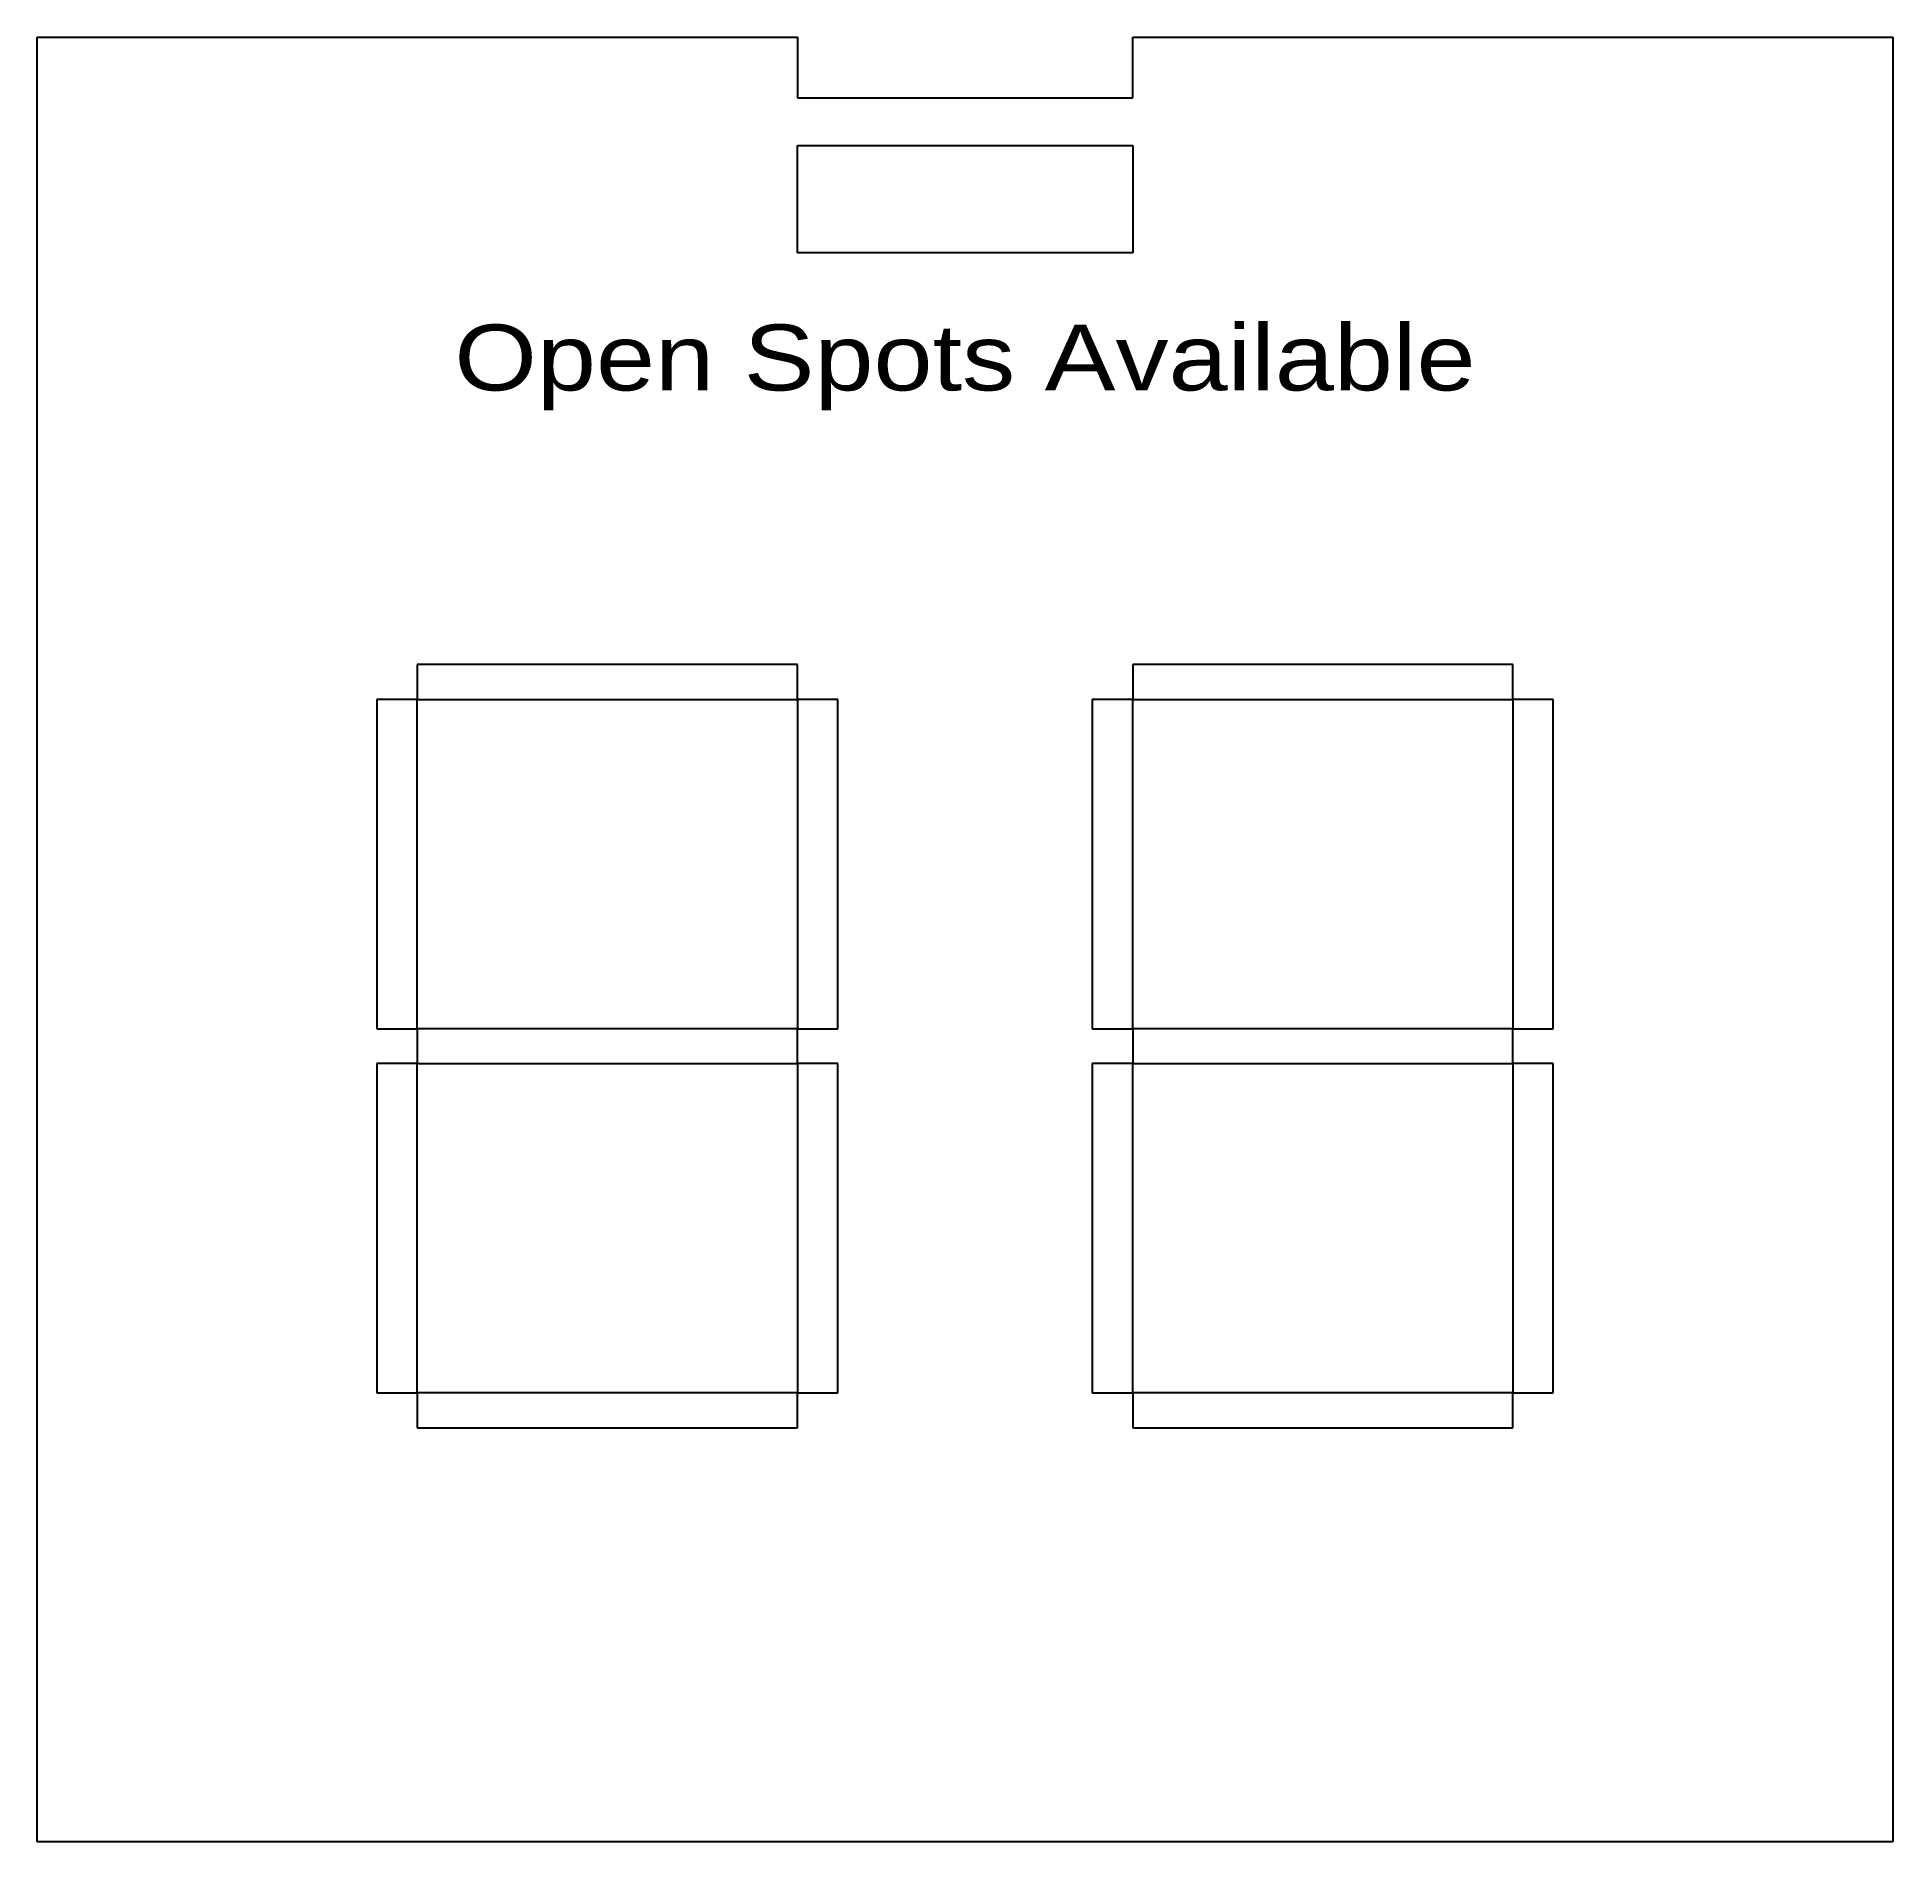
# Model space of a CAD drawing. Header units: inches. Extents: x 5.2 to 17.4, y 23.5 to 35.4.
import ezdxf
from ezdxf.enums import TextEntityAlignment as Align

# ---------------------------------------------------------------- set-up
doc = ezdxf.new("R2010")
doc.units = ezdxf.units.IN
doc.header["$MEASUREMENT"] = 0
doc.styles.get("Standard").update_dxf_attribs({"font": 'arial.ttf'})

msp = doc.modelspace()

# ---------------------------------------------------------------- linework, layer by layer
at = {"extrusion": (0, 0.5, 0.866025)}
for p, q in [((5.243, 35.398, 2), (10.243, 35.398, 2)), ((5.243, 23.53, 8.852), (5.243, 35.398, 2)), ((10.243, 35.398, 2), (10.243, 35, 2.23)), ((12.448, 35, 2.23), (12.448, 35.398, 2)), ((12.448, 35.398, 2), (17.448, 35.398, 2)), ((17.448, 35.398, 2), (17.448, 23.53, 8.852)), ((10.243, 35, 2.23), (12.448, 35, 2.23)), ((10.243, 34.685, 2.412), (12.448, 34.685, 2.412)), ((10.243, 33.979, 2.82), (10.243, 34.685, 2.412)), ((12.448, 34.685, 2.412), (12.448, 33.979, 2.82)), ((12.448, 33.979, 2.82), (10.243, 33.979, 2.82)), ((10.243, 31.273, 4.382), (7.743, 31.273, 4.382)), ((7.743, 31.273, 4.382), (7.743, 31.043, 4.515)), ((10.243, 31.043, 4.515), (10.243, 31.273, 4.382)), ((14.948, 31.273, 4.382), (12.448, 31.273, 4.382)), ((12.448, 31.273, 4.382), (12.448, 31.043, 4.515)), ((14.948, 31.043, 4.515), (14.948, 31.273, 4.382)), ((7.477, 31.043, 4.515), (7.477, 28.878, 5.765)), ((7.743, 31.043, 4.515), (7.477, 31.043, 4.515)), ((7.743, 28.878, 5.765), (7.743, 31.043, 4.515)), ((7.743, 31.043, 4.515), (10.243, 31.043, 4.515)), ((10.243, 31.043, 4.515), (10.243, 28.878, 5.765)), ((10.508, 31.043, 4.515), (10.243, 31.043, 4.515)), ((10.508, 28.878, 5.765), (10.508, 31.043, 4.515)), ((12.182, 31.043, 4.515), (12.182, 28.878, 5.765)), ((12.448, 31.043, 4.515), (12.182, 31.043, 4.515)), ((12.448, 28.878, 5.765), (12.448, 31.043, 4.515)), ((12.448, 31.043, 4.515), (14.948, 31.043, 4.515)), ((14.948, 31.043, 4.515), (14.948, 28.878, 5.765)), ((15.213, 31.043, 4.515), (14.948, 31.043, 4.515)), ((15.213, 28.878, 5.765), (15.213, 31.043, 4.515)), ((7.477, 28.878, 5.765), (7.743, 28.878, 5.765)), ((10.243, 28.878, 5.765), (7.743, 28.878, 5.765)), ((7.743, 28.878, 5.765), (7.743, 28.648, 5.897)), ((10.243, 28.878, 5.765), (10.508, 28.878, 5.765)), ((10.243, 28.648, 5.897), (10.243, 28.878, 5.765)), ((12.182, 28.878, 5.765), (12.448, 28.878, 5.765)), ((14.948, 28.878, 5.765), (12.448, 28.878, 5.765)), ((12.448, 28.878, 5.765), (12.448, 28.648, 5.897)), ((14.948, 28.878, 5.765), (15.213, 28.878, 5.765)), ((14.948, 28.648, 5.897), (14.948, 28.878, 5.765)), ((7.477, 28.648, 5.897), (7.477, 26.483, 7.147)), ((7.743, 28.648, 5.897), (7.477, 28.648, 5.897)), ((7.743, 26.483, 7.147), (7.743, 28.648, 5.897)), ((7.743, 28.648, 5.897), (10.243, 28.648, 5.897)), ((10.243, 28.648, 5.897), (10.243, 26.483, 7.147)), ((10.508, 28.648, 5.897), (10.243, 28.648, 5.897)), ((10.508, 26.483, 7.147), (10.508, 28.648, 5.897)), ((12.182, 28.648, 5.897), (12.182, 26.483, 7.147)), ((12.448, 28.648, 5.897), (12.182, 28.648, 5.897)), ((12.448, 26.483, 7.147), (12.448, 28.648, 5.897)), ((12.448, 28.648, 5.897), (14.948, 28.648, 5.897)), ((14.948, 28.648, 5.897), (14.948, 26.483, 7.147)), ((15.213, 28.648, 5.897), (14.948, 28.648, 5.897)), ((15.213, 26.483, 7.147), (15.213, 28.648, 5.897)), ((7.477, 26.483, 7.147), (7.743, 26.483, 7.147)), ((10.243, 26.483, 7.147), (7.743, 26.483, 7.147)), ((7.743, 26.483, 7.147), (7.743, 26.253, 7.28)), ((10.243, 26.483, 7.147), (10.508, 26.483, 7.147)), ((10.243, 26.253, 7.28), (10.243, 26.483, 7.147)), ((12.182, 26.483, 7.147), (12.448, 26.483, 7.147)), ((14.948, 26.483, 7.147), (12.448, 26.483, 7.147)), ((12.448, 26.483, 7.147), (12.448, 26.253, 7.28)), ((14.948, 26.483, 7.147), (15.213, 26.483, 7.147)), ((14.948, 26.253, 7.28), (14.948, 26.483, 7.147)), ((7.743, 26.253, 7.28), (10.243, 26.253, 7.28)), ((12.448, 26.253, 7.28), (14.948, 26.253, 7.28)), ((17.448, 23.53, 8.852), (5.243, 23.53, 8.852))]:
    msp.add_line(p, q, dxfattribs=at)

# ---------------------------------------------------------------- texts
at = {"color": 18, "extrusion": (0, 0.5, 0.866025)}
msp.add_text('Open Spots Available', height=0.5, rotation=180, dxfattribs=at).set_placement((-11.345, -26.396, 20.431), align=Align.CENTER)

doc.saveas('drawing.dxf')
